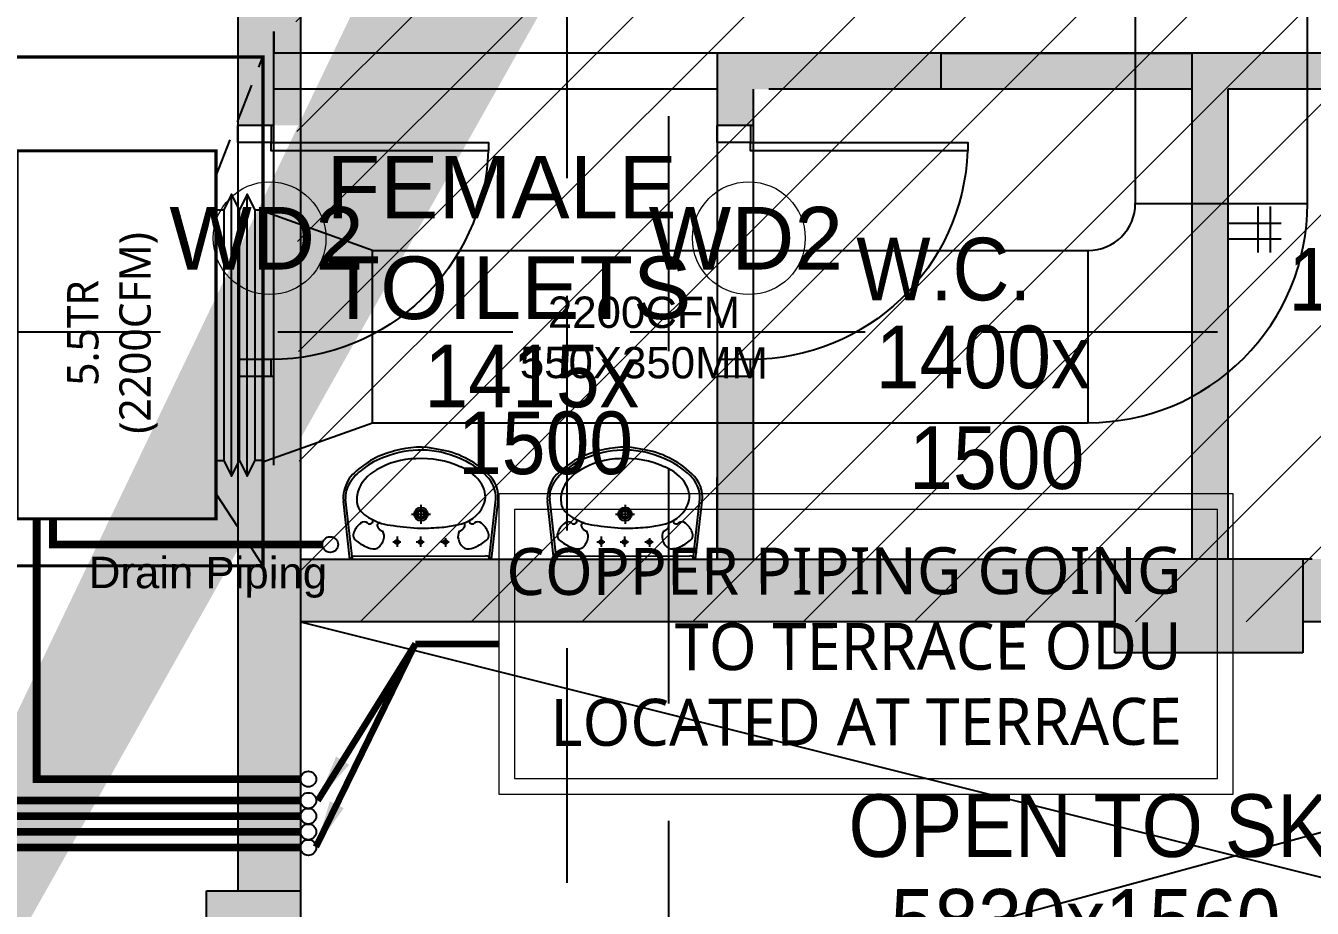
# Model space of a CAD drawing. Extents: x 11598203 to 11995143, y -3849975 to -3698974.
# Drawn here: x 11938772 to 11942879, y -3799097 to -3796278 of the extents above; entities that cross this region are included whole.
import ezdxf

# ---------------------------------------------------------------- set-up
doc = ezdxf.new("R2010")
doc.units = 0
doc.header["$MEASUREMENT"] = 0
doc.linetypes.add('HIDDEN', pattern=[0.375, 0.25, -0.125])
doc.layers.get('0').update_dxf_attribs({"linetype": 'CONTINUOUS'})
for name, color, linetype in [('DOOR', 31, 'CONTINUOUS'), ('GRID LINES', 9, 'CONTINUOUS'), ('HATCH', 7, 'CONTINUOUS'), ('HS', 7, 'CONTINUOUS'), ('MEP_HVAC_COPPER_PIPE', 5, 'CONTINUOUS'), ('MEP_HVAC_SA_DUCT', 3, 'CONTINUOUS'), ('SECTION', 8, 'CONTINUOUS'), ('TEXT', 7, 'CONTINUOUS')]:
    doc.layers.add(name, color=color, linetype=linetype)
for name, color, linetype, lineweight in [('funiture', 30, 'CONTINUOUS', 9), ('HTL-AC UNIT', 5, 'CONTINUOUS', 25), ('MEP_HVAC_TEXT', 7, 'CONTINUOUS', 0)]:
    doc.layers.add(name, color=color, linetype=linetype, lineweight=lineweight)
doc.styles.add('DT', font='romans.shx')
doc.styles.add('ROMANS', font='arial.ttf')
doc.styles.get("Standard").update_dxf_attribs({"font": 'arial.ttf'})
doc.dimstyles.get("Standard").update_dxf_attribs({"dimscale": 0.7, "dimtxt": 300, "dimasz": 150, "dimexe": 200, "dimexo": 200, "dimgap": 0.25, "dimtad": 3, "dimlfac": 0.001, "dimzin": 0, "dimdsep": 46, "dimtxsty": 'Standard', "dimblk": 'ARCHTICK', "dimcen": 0.09, "dimdle": 200, "dimclrd": 256, "dimclre": 256, "dimclrt": 6, "dimadec": 0, "dimazin": 0, "dimtfac": 1, "dimtofl": 0, "dimtmove": 0, "dimatfit": 3, "dimfxl": 1, "dimtolj": 1, "dimtzin": 0, "dimarcsym": 0})

# ---------------------------------------------------------------- blocks, each defined once
blk = doc.blocks.new('door-750')
for p, q in [((-750, 100), (-700, 100)), ((-700, 100), (-700, 0)), ((0, 100), (-50, 100)), ((-50, 100), (-50, 0)), ((-700, 0), (-750, 0)), ((-50, 0), (0, 0))]:
    blk.add_line(p, q)
at = {"color": 3}
blk.add_lwpolyline([(-75, 750), (-75, 100), (-50, 100), (-50, 750)], close=True, dxfattribs=at)
at = {"color": 8}
blk.add_arc((-50, 100), 650, 92.2042, 180, dxfattribs=at)
blk = doc.blocks.new('8TH FLOOR')
at = {"ltscale": 500}
h = blk.add_hatch(color=8, dxfattribs=at)
h.paths.add_polyline_path([(-37480, 14148.5), (-37280, 14148.5), (-37280, 14490), (-37480, 14490)])
h.paths.add_polyline_path([(-37280, 11773.9), (-37480, 11773.9), (-37480, 10130), (-37280, 10130)])
h.paths.add_polyline_path([(-37480, 12575), (-37280, 12575), (-37280, 12948.5), (-37480, 12948.5)])
h = blk.add_hatch(color=8, dxfattribs=at)
h.paths.add_polyline_path([(-35835, 11773.9), (-35950, 11773.9), (-35950, 11190), (-35835, 11190)])
h.paths.add_polyline_path([(-35950, 12575), (-35835, 12575), (-35835, 12690), (-35235, 12690), (-35235, 12805), (-35950, 12805)])
blk.add_hatch(color=8, dxfattribs=at).paths.add_polyline_path([(-33770, 12805), (-34435, 12805), (-34435, 11190), (-34320, 11190), (-34320, 12690), (-33770, 12690)])
at = {"layer": 'HATCH', "ltscale": 500}
h = blk.add_hatch(color=32, dxfattribs=at)
h.dxf.hatch_style = 1
h.paths.add_polyline_path([(-44310, 10130), (-44010, 10130), (-44010, 9230), (-44310, 9230)])
h.paths.add_polyline_path([(-6930, 6230), (-6630, 6230), (-6630, 5251.7), (-6930, 5251.7)])
h.paths.add_polyline_path([(-900, 6265), (0, 6265), (0, 5965), (-900, 5965)])
h.paths.add_polyline_path([(-31623.7, -10480), (-31023.7, -10480), (-31023.7, -10780), (-31623.7, -10780)])
h.paths.add_polyline_path([(-36805, -13010), (-36055, -13010), (-36055, -13310), (-36805, -13310)])
h.paths.add_polyline_path([(-26485, 200), (-26185, 200), (-26185, -700), (-26485, -700)])
h.paths.add_polyline_path([(-36355, -17735), (-36055, -17735), (-36055, -18485), (-36355, -18485)])
h.paths.add_polyline_path([(-4100, 200), (-3500, 200), (-3500, -100), (-4100, -100)])
h.paths.add_polyline_path([(-47740, 18320), (-46990, 18320), (-46990, 18020), (-47740, 18020)])
h.paths.add_polyline_path([(-47740, 14790), (-46840, 14790), (-46840, 14490), (-47740, 14490)])
h.paths.add_polyline_path([(-10758.3, 300), (-9930, 300), (-9930, 0), (-10758.3, 0)])
h.paths.add_polyline_path([(-36805, -7680), (-36055, -7680), (-36055, -7980), (-36805, -7980)])
h.paths.add_polyline_path([(-34515, 900), (-34215, 900), (-34215, 0), (-34515, 0)])
h.paths.add_polyline_path([(-40685, 750), (-40385, 750), (-40385, 0), (-40685, 0)])
h.paths.add_polyline_path([(-41010, -25), (-40710, -25), (-40710, -775), (-41010, -775)])
h.paths.add_polyline_path([(-47740, 29190), (-46990, 29190), (-46990, 28890), (-47740, 28890)])
h.paths.add_polyline_path([(-900, 29190), (0, 29190), (0, 28890), (-900, 28890)])
h.paths.add_polyline_path([(-47840, 10130), (-47540, 10130), (-47540, 9230), (-47840, 9230)])
h.paths.add_polyline_path([(-41010, 750), (-40710, 750), (-40710, 0), (-41010, 0)])
h.paths.add_polyline_path([(-1000, 42920), (-700, 42920), (-700, 43898.3), (-1000, 43898.3)])
h.paths.add_polyline_path([(-47740, 21920), (-46990, 21920), (-46990, 21620), (-47740, 21620)])
h.paths.add_polyline_path([(-19285, 200), (-18985, 200), (-18985, -700), (-19285, -700)])
h.paths.add_polyline_path([(-900, 49150), (0, 49150), (0, 48850), (-900, 48850)])
h.paths.add_polyline_path([(-900, 32790), (0, 32790), (0, 32490), (-900, 32490)])
h.paths.add_polyline_path([(-47740, 25520), (-46990, 25520), (-46990, 25220), (-47740, 25220)])
h.paths.add_polyline_path([(-15685, 6230), (-15385, 6230), (-15385, 5330), (-15685, 5330)])
h.paths.add_polyline_path([(-900, 25520), (0, 25520), (0, 25220), (-900, 25220)])
h.paths.add_polyline_path([(-39510, -13010), (-38760, -13010), (-38760, -13310), (-39510, -13310)])
h.paths.add_polyline_path([(-42695, 39920), (-42395, 39920), (-42395, 39320), (-42695, 39320)])
h.paths.add_polyline_path([(-47740, 39920), (-46840, 39920), (-46840, 39620), (-47740, 39620)])
h.paths.add_polyline_path([(-900, 39920), (-100, 39920), (-100, 39620), (-900, 39620)])
h.paths.add_polyline_path([(-4100, 11190), (-3401.1, 11190), (-3401.1, 10890), (-4100, 10890)])
h.paths.add_polyline_path([(-31623.7, -7730), (-31023.7, -7730), (-31023.7, -8030), (-31623.7, -8030)])
h.paths.add_polyline_path([(-44760, -18185), (-44010, -18185), (-44010, -18485), (-44760, -18485)])
h.paths.add_polyline_path([(-6930, 300), (-6101.7, 300), (-6101.7, 0), (-6930, 0)])
h.paths.add_polyline_path([(-900, 18320), (0, 18320), (0, 18020), (-900, 18020)])
h.paths.add_polyline_path([(-48040, -18185), (-47290, -18185), (-47290, -18485), (-48040, -18485)])
h.paths.add_polyline_path([(-42695, 43520), (-42395, 43520), (-42395, 42920), (-42695, 42920)])
h.paths.add_polyline_path([(-39510, -10530), (-38760, -10530), (-38760, -10830), (-39510, -10830)])
h.paths.add_polyline_path([(-42370, 43520), (-42070, 43520), (-42070, 42920), (-42370, 42920)])
h.paths.add_polyline_path([(-39510, -7680), (-38760, -7680), (-38760, -7980), (-39510, -7980)])
h.paths.add_polyline_path([(-46360, 43820), (-46060, 43820), (-46060, 42920), (-46360, 42920)])
h.paths.add_polyline_path([(-900, 300), (0, 300), (0, 0), (-900, 0)])
h.paths.add_polyline_path([(-28250, 51450), (-27950, 51450), (-27950, 50550), (-28250, 50550)])
h.paths.add_polyline_path([(-22220, 51450), (-21920, 51450), (-21920, 50550), (-22220, 50550)])
h.paths.add_polyline_path([(-44310, 750), (-44010, 750), (-44010, 0), (-44310, 0)])
h.paths.add_polyline_path([(-42370, 39920), (-42070, 39920), (-42070, 39320), (-42370, 39320)])
h.paths.add_polyline_path([(-31550, 51450), (-31250, 51450), (-31250, 50550), (-31550, 50550)])
h.paths.add_polyline_path([(-46360, 49700), (-46060, 49700), (-46060, 48950), (-46360, 48950)])
h.paths.add_polyline_path([(-42695, 36320), (-42395, 36320), (-42395, 35720), (-42695, 35720)])
h.paths.add_polyline_path([(-42370, 35720), (-42070, 35720), (-42070, 36320), (-42370, 36320)])
h.paths.add_polyline_path([(-44310, 15240), (-44010, 15240), (-44010, 14490), (-44310, 14490)])
h.paths.add_polyline_path([(-42695, 49700), (-42395, 49700), (-42395, 48950), (-42695, 48950)])
h.paths.add_polyline_path([(-44760, -25), (-44010, -25), (-44010, -325), (-44760, -325)])
h.paths.add_polyline_path([(-15685, 200), (-15385, 200), (-15385, -700), (-15685, -700)])
h.paths.add_polyline_path([(-39510, -5200), (-38760, -5200), (-38760, -5500), (-39510, -5500)])
h.paths.add_polyline_path([(-44310, 6230), (-44010, 6230), (-44010, 5480), (-44310, 5480)])
h.paths.add_polyline_path([(-36355, -25), (-36055, -25), (-36055, -775), (-36355, -775)])
h.paths.add_polyline_path([(-22885, 200), (-22585, 200), (-22585, -700), (-22885, -700)])
h.paths.add_polyline_path([(-900, 36320), (0, 36320), (0, 36020), (-900, 36020)])
h.paths.add_polyline_path([(-47740, 32790), (-46990, 32790), (-46990, 32490), (-47740, 32490)])
h.paths.add_polyline_path([(-6930, -25), (-6330, -25), (-6330, -325), (-6930, -325)])
h.paths.add_polyline_path([(-41010, -17735), (-40710, -17735), (-40710, -18485), (-41010, -18485)])
h.paths.add_polyline_path([(-36805, -5200), (-36055, -5200), (-36055, -5500), (-36805, -5500)])
h.paths.add_polyline_path([(-48015, -25), (-47265, -25), (-47265, -325), (-48015, -325)])
h.paths.add_polyline_path([(-10530, -25), (-9930, -25), (-9930, -325), (-10530, -325)])
h.paths.add_polyline_path([(-46840, 36320), (-47740, 36320), (-47740, 36020), (-46840, 36020)])
h.paths.add_polyline_path([(-34515, 6230), (-34215, 6230), (-34215, 5330), (-34515, 5330)])
h.paths.add_polyline_path([(-30085, 200), (-29785, 200), (-29785, -700), (-30085, -700)])
h.paths.add_polyline_path([(-36805, -10530), (-36055, -10530), (-36055, -10830), (-36805, -10830)])
h.paths.add_polyline_path([(-10230, 6230), (-9930, 6230), (-9930, 5330), (-10230, 5330)])
h.paths.add_polyline_path([(-900, 14790), (0, 14790), (0, 14490), (-900, 14490)])
h.paths.add_polyline_path([(-900, 9530), (78.3, 9530), (78.3, 9230), (-900, 9230)])
h.paths.add_polyline_path([(-39940, 49850), (-39640, 49850), (-39640, 48950), (-39940, 48950)])
edge = h.paths.add_edge_path()
edge.add_line((-19435, 49850), (-19435, 48950))
edge.add_line((-6930, 9230), (-5951.7, 9230))
edge.add_line((-41010, 15240), (-41010, 14490))
edge.add_line((-19135, 42920), (-19135, 43820))
edge.add_line((-40710, 5480), (-40710, 6230))
edge.add_line((-40685, 6230), (-40685, 5480))
h.paths.add_polyline_path([(-22220, 9530), (-21320, 9530), (-21320, 9230), (-22220, 9230)])
h.paths.add_polyline_path([(-37580, 10130), (-37280, 10130), (-37280, 9230), (-37580, 9230)])
h.paths.add_polyline_path([(-40685, 9980), (-40385, 9980), (-40385, 9230), (-40685, 9230)])
h.paths.add_polyline_path([(-40685, 6230), (-40385, 6230), (-40385, 5480), (-40685, 5480)])
h.paths.add_polyline_path([(-32228.3, 9530), (-31250, 9530), (-31250, 9230), (-32228.3, 9230)])
h.paths.add_polyline_path([(-30424.1, 6230), (-29445.9, 6230), (-29445.9, 5930), (-30424.1, 5930)])
h.paths.add_polyline_path([(-16860, 9530), (-15960, 9530), (-15960, 9230), (-16860, 9230)])
h.paths.add_polyline_path([(-28250, 9530), (-27271.7, 9530), (-27271.7, 9230), (-28250, 9230)])
h.paths.add_polyline_path([(-10830, 9530), (-9930, 9530), (-9930, 9230), (-10830, 9230)])
h.paths.add_polyline_path([(-41010, 9980), (-40710, 9980), (-40710, 9230), (-41010, 9230)])
h.paths.add_polyline_path([(-41010, 6230), (-40710, 6230), (-40710, 5480), (-41010, 5480)])
h.paths.add_polyline_path([(-16860, 36320), (-15960, 36320), (-15960, 36020), (-16860, 36020)], flags=16)
h.paths.add_polyline_path([(-22220, 43520), (-21920, 43520), (-21920, 42920), (-22220, 42920)], flags=16)
h.paths.add_polyline_path([(-22220, 29190), (-21320, 29190), (-21320, 28890), (-22220, 28890)], flags=16)
h.paths.add_polyline_path([(-25450, 45380), (-24850, 45380), (-24850, 45080), (-25450, 45080)], flags=16)
h.paths.add_polyline_path([(-25450, 43220), (-24850, 43220), (-24850, 42920), (-25450, 42920)], flags=16)
h.paths.add_polyline_path([(-16860, 14790), (-15960, 14790), (-15960, 14490), (-16860, 14490)], flags=16)
h.paths.add_polyline_path([(-41010, 15240), (-40710, 15240), (-40710, 14490), (-41010, 14490)], flags=16)
h.paths.add_polyline_path([(-31250, 25220), (-32150, 25220), (-32150, 25520), (-31250, 25520)], flags=16)
h.paths.add_polyline_path([(-38180, 18320), (-37280, 18320), (-37280, 18020), (-38180, 18020)], flags=16)
h.paths.add_polyline_path([(-31550, 15090), (-31250, 15090), (-31250, 14190), (-31550, 14190)], flags=16)
h.paths.add_polyline_path([(-38180, 14790), (-37280, 14790), (-37280, 14490), (-38180, 14490)], flags=16)
h.paths.add_polyline_path([(-22220, 18320), (-21320, 18320), (-21320, 18020), (-22220, 18020)], flags=16)
h.paths.add_polyline_path([(-40685, 15240), (-40385, 15240), (-40385, 14490), (-40685, 14490)], flags=16)
h.paths.add_polyline_path([(-38180, 21920), (-37280, 21920), (-37280, 21620), (-38180, 21620)], flags=16)
h.paths.add_polyline_path([(-16860, 32790), (-15960, 32790), (-15960, 32490), (-16860, 32490)], flags=16)
h.paths.add_polyline_path([(-16860, 21920), (-15960, 21920), (-15960, 21620), (-16860, 21620)], flags=16)
h.paths.add_polyline_path([(-16860, 25520), (-15960, 25520), (-15960, 25220), (-16860, 25220)], flags=16)
h.paths.add_polyline_path([(-13360, 11190), (-12760, 11190), (-12760, 10890), (-13360, 10890)], flags=16)
h.paths.add_polyline_path([(-6930, 29190), (-6030, 29190), (-6030, 28890), (-6930, 28890)], flags=16)
h.paths.add_polyline_path([(-10830, 29190), (-9930, 29190), (-9930, 28890), (-10830, 28890)], flags=16)
h.paths.add_polyline_path([(-28250, 22220), (-27950, 22220), (-27950, 21320), (-28250, 21320)], flags=16)
h.paths.add_polyline_path([(-22220, 21920), (-21320, 21920), (-21320, 21620), (-22220, 21620)], flags=16)
h.paths.add_polyline_path([(-6930, 9530), (-5951.7, 9530), (-5951.7, 9230), (-6930, 9230)], flags=16)
h.paths.add_polyline_path([(-31550, 22220), (-31250, 22220), (-31250, 21320), (-31550, 21320)], flags=16)
h.paths.add_polyline_path([(-10230, 22220), (-9930, 22220), (-9930, 21320), (-10230, 21320)], flags=16)
h.paths.add_polyline_path([(-28250, 29190), (-27350, 29190), (-27350, 28890), (-28250, 28890)], flags=16)
h.paths.add_polyline_path([(-15132.5, 43220), (-14232.5, 43220), (-14232.5, 42920), (-15132.5, 42920)], flags=16)
h.paths.add_polyline_path([(-10830, 43220), (-9930, 43220), (-9930, 42920), (-10830, 42920)], flags=16)
h.paths.add_polyline_path([(-6930, 43220), (-6030, 43220), (-6030, 42920), (-6930, 42920)], flags=16)
h.paths.add_polyline_path([(-22220, 25520), (-21320, 25520), (-21320, 25220), (-22220, 25220)], flags=16)
h.paths.add_polyline_path([(-28250, 25520), (-27350, 25520), (-27350, 25220), (-28250, 25220)], flags=16)
h.paths.add_polyline_path([(-34680, 11190), (-34080, 11190), (-34080, 10890), (-34680, 10890)], flags=16)
h.paths.add_polyline_path([(-22220, 36320), (-21320, 36320), (-21320, 36020), (-22220, 36020)], flags=16)
h.paths.add_polyline_path([(-38180, 25520), (-37280, 25520), (-37280, 25220), (-38180, 25220)], flags=16)
h.paths.add_polyline_path([(-6930, 25520), (-6030, 25520), (-6030, 25220), (-6930, 25220)], flags=16)
h.paths.add_polyline_path([(-10830, 25520), (-9930, 25520), (-9930, 25220), (-10830, 25220)], flags=16)
h.paths.add_polyline_path([(-6930, 22220), (-6630, 22220), (-6630, 21320), (-6930, 21320)], flags=16)
h.paths.add_polyline_path([(-28250, 18620), (-27950, 18620), (-27950, 17720), (-28250, 17720)], flags=16)
h.paths.add_polyline_path([(-6930, 15090), (-6630, 15090), (-6630, 14190), (-6930, 14190)], flags=16)
h.paths.add_polyline_path([(-22220, 32790), (-21320, 32790), (-21320, 32490), (-22220, 32490)], flags=16)
h.paths.add_polyline_path([(-10230, 33090), (-9930, 33090), (-9930, 32190), (-10230, 32190)], flags=16)
h.paths.add_polyline_path([(-6930, 33090), (-6630, 33090), (-6630, 32190), (-6930, 32190)], flags=16)
h.paths.add_polyline_path([(-32150, 29190), (-31250, 29190), (-31250, 28890), (-32150, 28890)], flags=16)
h.paths.add_polyline_path([(-16860, 29190), (-15960, 29190), (-15960, 28888.5), (-16860, 28888.5)], flags=16)
h.paths.add_polyline_path([(-38180, 29190), (-37280, 29190), (-37280, 28890), (-38180, 28890)], flags=16)
h.paths.add_polyline_path([(-23224.1, 6230), (-22245.9, 6230), (-22245.9, 5930), (-23224.1, 5930)], flags=16)
h.paths.add_polyline_path([(-31550, 18620), (-31250, 18620), (-31250, 17720), (-31550, 17720)], flags=16)
h.paths.add_polyline_path([(-35695, 48950), (-35395, 48950), (-35395, 49750), (-35695, 49750)], flags=16)
h.paths.add_polyline_path([(-6930, 36620), (-6630, 36620), (-6630, 35720), (-6930, 35720)], flags=16)
h.paths.add_polyline_path([(-31550, 45980), (-31250, 45980), (-31250, 45080), (-31550, 45080)], flags=16)
h.paths.add_polyline_path([(-16860, 39920), (-15960, 39920), (-15960, 39620), (-16860, 39620)], flags=16)
h.paths.add_polyline_path([(-22220, 45980), (-21920, 45980), (-21920, 45080), (-22220, 45080)], flags=16)
h.paths.add_polyline_path([(-35695, 43820), (-35395, 43820), (-35395, 42920), (-35695, 42920)], flags=16)
h.paths.add_polyline_path([(-19435, 43820), (-19135, 43820), (-19135, 42920), (-19435, 42920)], flags=16)
h.paths.add_polyline_path([(-38180, 39920), (-37280, 39920), (-37280, 39620), (-38180, 39620)], flags=16)
h.paths.add_polyline_path([(-28250, 39920), (-27271.7, 39920), (-27271.7, 39620), (-28250, 39620)], flags=16)
h.paths.add_polyline_path([(-39940, 43820), (-39640, 43820), (-39640, 42920), (-39940, 42920)], flags=16)
h.paths.add_polyline_path([(-10230, 49850), (-9930, 49850), (-9930, 48950), (-10230, 48950)], flags=16)
h.paths.add_polyline_path([(-31550, 43820), (-31250, 43820), (-31250, 42920), (-31550, 42920)], flags=16)
h.paths.add_polyline_path([(-14832.5, 49850), (-14532.5, 49850), (-14532.5, 48950), (-14832.5, 48950)], flags=16)
h.paths.add_polyline_path([(-6930, 39920), (-6030, 39920), (-6030, 39620), (-6930, 39620)], flags=16)
h.paths.add_polyline_path([(-31550, 33090), (-31250, 33090), (-31250, 32190), (-31550, 32190)], flags=16)
h.paths.add_polyline_path([(-38180, 36320), (-37280, 36320), (-37280, 36020), (-38180, 36020)], flags=16)
h.paths.add_polyline_path([(-19435, 49850), (-19135, 49850), (-19135, 48950), (-19435, 48950)], flags=16)
h.paths.add_polyline_path([(-10830, 39920), (-9930, 39920), (-9930, 39620), (-10830, 39620)], flags=16)
h.paths.add_polyline_path([(-6930, 49850), (-6630, 49850), (-6630, 48950), (-6930, 48950)], flags=16)
h.paths.add_polyline_path([(-19624.1, 6230), (-18645.9, 6230), (-18645.9, 5930), (-19624.1, 5930)], flags=16)
h.paths.add_polyline_path([(-22220, 39920), (-21320, 39920), (-21320, 39620), (-22220, 39620)], flags=16)
h.paths.add_polyline_path([(-22220, 14790), (-21320, 14790), (-21320, 14490), (-22220, 14490)], flags=16)
h.paths.add_polyline_path([(-28250, 36620), (-27950, 36620), (-27950, 35720), (-28250, 35720)], flags=16)
h.paths.add_polyline_path([(-16860, 18320), (-15960, 18320), (-15960, 18020), (-16860, 18020)], flags=16)
h.paths.add_polyline_path([(-31550, 35720), (-31250, 35720), (-31250, 36617.6), (-31550, 36617.6)], flags=16)
h.paths.add_polyline_path([(-10230, 18620), (-9930, 18620), (-9930, 17720), (-10230, 17720)], flags=16)
h.paths.add_polyline_path([(-28250, 15090), (-27950, 15090), (-27950, 14190), (-28250, 14190)], flags=16)
h.paths.add_polyline_path([(-6930, 18620), (-6630, 18620), (-6630, 17720), (-6930, 17720)], flags=16)
h.paths.add_polyline_path([(-32228.3, 39920), (-31250, 39920), (-31250, 39620), (-32228.3, 39620)], flags=16)
h.paths.add_polyline_path([(-10230, 15090), (-9930, 15090), (-9930, 14190), (-10230, 14190)], flags=16)
h.paths.add_polyline_path([(-28250, 33090), (-27950, 33090), (-27950, 32190), (-28250, 32190)], flags=16)
h.paths.add_polyline_path([(-38180, 32790), (-37280, 32790), (-37280, 32490), (-38180, 32490)], flags=16)
h.paths.add_polyline_path([(-10230, 36620), (-9930, 36620), (-9930, 35720), (-10230, 35720)], flags=16)
at = {"layer": 'HS', "lineweight": 0, "ltscale": 500}
h = blk.add_hatch(dxfattribs=at)
h.set_pattern_fill('ANSI31', color=8, scale=2000)
h.set_pattern_definition([(45, (-11635483.25, 3779498.86), (-176.7766953, 176.7766953), [])])
h.paths.add_polyline_path([(-37308.1, 14607.6), (-31277.8, 14607.6), (-31249.7, 10990), (-37280, 10990)])
h = blk.add_hatch(color=8, dxfattribs=at)
h.dxf.hatch_style = 1
h.paths.add_polyline_path([(-37280, 10990), (-36380, 10990), (-34680, 10990), (-34680, 11190), (-36380, 11190), (-37280, 11190)])
h = blk.add_hatch(color=8, dxfattribs=at)
h.dxf.hatch_style = 1
h.paths.add_polyline_path([(-34080, 11190), (-34080, 10990), (-31450, 10990), (-31450, 11190)])
at = {"layer": 'SECTION', "ltscale": 500}
blk.add_hatch(color=8, dxfattribs=at).paths.add_polyline_path([(-35235, 12805), (-34435, 12805), (-34435, 12690), (-35235, 12690)])
at = {"color": 8, "lineweight": 25}
for p, q in [((-37480, 14490), (-37480, 10130)), ((-37280, 14490), (-37280, 10130)), ((-37365, 11490), (-37365, 12875)), ((-37365, 12875), (-37365, 12805)), ((-36700, 12805), (-37365, 12805)), ((-35950, 12805), (-35950, 11190)), ((-35235, 12805), (-35900, 12805)), ((-33770, 12805), (-34435, 12805)), ((-34435, 12805), (-34435, 11190)), ((-35950, 12690), (-37365, 12690)), ((-35835, 12690), (-35835, 11190)), ((-34435, 12690), (-35785, 12690)), ((-33770, 12690), (-34320, 12690)), ((-34320, 12690), (-34320, 11190)), ((-34222.9, 12168.5), (-34222.9, 12315.4)), ((-34182.9, 12168.5), (-34182.9, 12315.4)), ((-34320, 12262.9), (-34148.8, 12262.9)), ((-34320, 12212.9), (-34148.8, 12212.9)), ((-37114.6, 11190), (-37136.1, 11381.4)), ((-36678.1, 11190), (-36656.7, 11381.4)), ((-36463.2, 11190), (-36484.6, 11381.4)), ((-36026.7, 11190), (-36005.2, 11381.4)), ((-37122.6, 11190), (-37143.3, 11374.7)), ((-36895.5, 11363.4), (-36895.5, 11302)), ((-36670.2, 11190), (-36649.5, 11374.7)), ((-36471.2, 11190), (-36491.9, 11374.7)), ((-36244, 11363.4), (-36244, 11302)), ((-36018.7, 11190), (-35998, 11374.7)), ((-36925.8, 11333.3), (-36865.4, 11333.3)), ((-36274.3, 11333.3), (-36214, 11333.3)), ((-36971.8, 11261.9), (-36971.8, 11229.4)), ((-36897, 11261.9), (-36897, 11229.4)), ((-36817.7, 11256.7), (-36817.7, 11229.4)), ((-36320.3, 11261.9), (-36320.3, 11229.4)), ((-36245.5, 11261.9), (-36245.5, 11229.4)), ((-36166.3, 11256.7), (-36166.3, 11229.4)), ((-36959.7, 11244.4), (-36985.9, 11244.4)), ((-36884.9, 11244.4), (-36911.1, 11244.4)), ((-36805.6, 11244.4), (-36831.9, 11244.4)), ((-36308.2, 11244.4), (-36334.5, 11244.4)), ((-36233.4, 11244.4), (-36259.7, 11244.4)), ((-36154.2, 11244.4), (-36180.4, 11244.4)), ((-37280, 11190), (-34650, 11190)), ((-37280, 11190), (-37280, 10990)), ((-37180, 11190), (-34650, 11190)), ((-37122.6, 11190), (-36670.2, 11190)), ((-37107.5, 11199.6), (-36689.6, 11200.7)), ((-36471.2, 11190), (-36018.7, 11190)), ((-36456, 11199.6), (-36038.1, 11200.7)), ((-34680, 11190), (-34680, 10990)), ((-34080, 11190), (-34080, 10990)), ((-37280, 10990), (-31450, 9530)), ((-31550, 10990), (-37280, 9430)), ((-36380, 10990), (-37280, 10990)), ((-34680, 10990), (-37060, 10990)), ((-31450, 10990), (-34080, 10990))]:
    blk.add_line(p, q, dxfattribs=at)
at = {"color": 8, "lineweight": 25, "ltscale": 500}
for p, q in [((-35950, 11190), (-35950, 11450.4)), ((-34680, 10890), (-34680, 11190)), ((-34050, 11190), (-34650, 11190)), ((-34050, 11190), (-34650, 11190)), ((-34080, 11190), (-34080, 10890)), ((-34080, 10890), (-34680, 10890)), ((-37580, 9230), (-37580, 10130)), ((-37580, 10130), (-37280, 10130)), ((-37280, 10130), (-37280, 9230))]:
    blk.add_line(p, q, dxfattribs=at)
at = {"color": 8}
for centre, major_axis, start_param, end_param in [((-36896, 11235.2), (302.7, 0), 1.155365, 1.952189), ((-36900.2, 11272.7), (274.2, -0.1), 1.346594, 1.865175), ((-36244.6, 11235.2), (302.7, 0), 1.155365, 1.952189), ((-36248.8, 11272.7), (274.2, -0.1), 1.346594, 1.865175), ((-36911.8, 11256.3), (287, 0.2), 1.808981, 2.322804), ((-36950.2, 11324.7), (200.3, -0.2), 1.868215, 2.281789), ((-36909.5, 11262.7), (247.5, 0), 1.579809, 2.112792), ((-36891.8, 11213.3), (297.5, 0), 1.141495, 1.637774), ((-36885, 11249.7), (293.9, -0.1), 0.809856, 1.41441), ((-36878.4, 11257.5), (275.4, 0), 0.806541, 1.180915), ((-36260.4, 11256.3), (287, 0.2), 1.808981, 2.322804), ((-36298.7, 11324.7), (200.3, -0.2), 1.868215, 2.281789), ((-36258, 11262.7), (247.5, 0), 1.579809, 2.112792), ((-36240.3, 11213.3), (297.5, 0), 1.141495, 1.637774), ((-36233.6, 11249.7), (293.9, -0.1), 0.809856, 1.41441), ((-36227, 11257.5), (275.4, 0), 0.806541, 1.180915), ((-37036.6, 11387.4), (106, -0.1), 2.310552, 2.942572), ((-37015.8, 11371.9), (123.1, -0.1), 2.127435, 2.640092), ((-36978.4, 11363.3), (126, 0.2), 2.054055, 2.802751), ((-36819.6, 11354.1), (139.7, -0.2), 0.557563, 1.193786), ((-36748.1, 11387.9), (99.5, 0), -0.132539, 0.848731), ((-36385.2, 11387.4), (106, -0.1), 2.310552, 2.942572), ((-36364.3, 11371.9), (123.1, -0.1), 2.127435, 2.640092), ((-36326.9, 11363.3), (126, 0.2), 2.054055, 2.802751), ((-36168.1, 11354.1), (139.7, -0.2), 0.557563, 1.193786), ((-36096.6, 11387.9), (99.5, 0), -0.132539, 0.848731), ((-37058.3, 11388.4), (78.1, 0), 2.562376, 3.231693), ((-36760.8, 11389.8), (70.9, 0), -0.405199, 0.56573), ((-36751, 11386), (94.4, 0.1), -0.049658, 0.838116), ((-36406.8, 11388.4), (78.1, 0), 2.562376, 3.231693), ((-36109.4, 11389.8), (70.9, 0), -0.405199, 0.56573), ((-36099.5, 11386), (94.4, 0.1), -0.049658, 0.838116), ((-37060.7, 11384.8), (83.2, -0.1), 2.850118, 3.264751), ((-37005.6, 11381.3), (94.7, 0), 2.890537, 3.362984), ((-36409.2, 11384.8), (83.2, -0.1), 2.850118, 3.264751), ((-36354.1, 11381.3), (94.7, 0), 2.890537, 3.362984), ((-37024.6, 11392.8), (80.1, 0), 3.554495, 4.299548), ((-36895.5, 11333.3), (21.6, 0), 3.141254, 9.424439), ((-36895.5, 11333.3), (15.5, -0.1), 3.145308, 9.428493), ((-36895.5, 11333.3), (10.9, 0), 3.142047372431534, 9.42523267961112), ((-36795.1, 11408.2), (109.8, 0), -1.431017, -0.436146), ((-36373.2, 11392.8), (80.1, 0), 3.554495, 4.299548), ((-36244, 11333.3), (21.6, 0), 3.141254, 9.424439), ((-36244, 11333.3), (15.5, -0.1), 3.145308, 9.428493), ((-36244, 11333.3), (10.9, 0), 3.142047372431534, 9.42523267961112), ((-36143.7, 11408.2), (109.8, 0), -1.431017, -0.436146), ((-37055.4, 11257.7), (56.9, 0.3), 2.176458, 2.816691), ((-37076.7, 11290.5), (17.9, 0), 0.880848, 2.260908), ((-37059.3, 11310.5), (6.08, -6.08), 4.730546, 6.12798), ((-36972.3, 11463.3), (166.8, 0.1), 4.181112, 4.641559), ((-37057.9, 11311.5), (6.17, 6.17), 4.354779, 6.027124), ((-37026.7, 11296.8), (8.55, -0.03), 1.455188, 3.796569), ((-36861.8, 12088.2), (800.7, 0.8), 4.558159, 4.668067), ((-36850.7, 11587.3), (296.4, -0.3), -1.495794, -1.328336), ((-36762.7, 11296.5), (7.39, 0), -0.727724, 1.373337), ((-36733.5, 11310.7), (5.47, 5.47), 2.097053, 3.541809), ((-36731.3, 11310.5), (6.08, -6.08), 4.867594, 6.265028), ((-36714, 11290.5), (17.9, 0), 0.880684, 2.260744), ((-36735.3, 11257.7), (56.9, -0.3), 0.324902, 0.965135), ((-36404, 11257.7), (56.9, 0.3), 2.176458, 2.816691), ((-36425.2, 11290.5), (17.9, 0), 0.880848, 2.260908), ((-36407.9, 11310.5), (6.08, -6.08), 4.730546, 6.12798), ((-36320.8, 11463.3), (166.8, 0.1), 4.181112, 4.641559), ((-36406.4, 11311.5), (6.17, 6.17), 4.354779, 6.027124), ((-36375.3, 11296.8), (8.55, -0.03), 1.455188, 3.796569), ((-36210.4, 12088.2), (800.7, 0.8), 4.558159, 4.668067), ((-36199.2, 11587.3), (296.4, -0.3), -1.495794, -1.328336), ((-36111.2, 11296.5), (7.39, 0), -0.727724, 1.373337), ((-36082.1, 11310.7), (5.47, 5.47), 2.097053, 3.541809), ((-36079.9, 11310.5), (6.08, -6.08), 4.867594, 6.265028), ((-36062.6, 11290.5), (17.9, 0), 0.880684, 2.260744), ((-36083.8, 11257.7), (56.9, -0.3), 0.324902, 0.965135), ((-37091.1, 11266), (20.7, 0), 2.661884, 4.2449), ((-37009.9, 11304.3), (26.8, 0.2), 3.628858, 4.420234), ((-37045.1, 11262.7), (31.9, -0.1), -0.276767, 0.525307), ((-36899.6, 12020.4), (732.1, 0.1), -1.56667, -1.474079), ((-36745.6, 11262.7), (31.9, 0), 2.620328, 3.422401), ((-36780.7, 11304.3), (26.8, -0.2), -1.278641, -0.487266), ((-36699.6, 11266), (20.7, 0), -1.101507, 0.481509), ((-36439.6, 11266), (20.7, 0), 2.661884, 4.2449), ((-36358.5, 11304.3), (26.8, 0.2), 3.628858, 4.420234), ((-36393.7, 11262.7), (31.9, -0.1), -0.276767, 0.525307), ((-36248.1, 12020.4), (732.1, 0.1), -1.56667, -1.474079), ((-36094.1, 11262.7), (31.9, 0), 2.620328, 3.422401), ((-36129.3, 11304.3), (26.8, -0.2), -1.278641, -0.487266), ((-36048.2, 11266), (20.7, 0), -1.101507, 0.481509), ((-37020.4, 11345), (126.1, -0.3), 4.027191, 4.373034), ((-37046.6, 11256.2), (34, 0), 4.222121, 5.084958), ((-37062.5, 11264.8), (49.2, 0.1), -0.960797, -0.225412), ((-36971.8, 11244.4), (6.43, 0.02), 3.139035, 9.42222), ((-36897, 11244.4), (6.43, 0.08), 3.12883, 9.412015), ((-36817.7, 11244.4), (6.43, 0.02), 3.139035, 9.42222), ((-36728.2, 11264.8), (49.2, 0.3), 3.359735, 4.09512), ((-36744.1, 11256.2), (34, 0), 4.33982, 5.202657), ((-36770.3, 11345), (126.1, 1.1), -1.238036, -0.892193), ((-36368.9, 11345), (126.1, -0.3), 4.027191, 4.373034), ((-36395.2, 11256.2), (34, 0), 4.222121, 5.084958), ((-36411, 11264.8), (49.2, 0.1), -0.960797, -0.225412), ((-36320.3, 11244.4), (6.43, 0.02), 3.139035, 9.42222), ((-36245.5, 11244.4), (6.43, 0.08), 3.12883, 9.412015), ((-36166.3, 11244.4), (6.43, 0.02), 3.139035, 9.42222), ((-36076.7, 11264.8), (49.2, 0.3), 3.359735, 4.09512), ((-36092.6, 11256.2), (34, 0), 4.33982, 5.202657), ((-36118.9, 11345), (126.1, 1.1), -1.238036, -0.892193), ((-37102.7, 11175.4), (24.7, 0), 1.765467, 2.50956), ((-36695.2, 11167.7), (33.5, 0), 0.727251, 1.402875), ((-36451.3, 11175.4), (24.7, 0), 1.765467, 2.50956), ((-36043.7, 11167.7), (33.5, 0), 0.727251, 1.402875)]:
    blk.add_ellipse(centre, major_axis=major_axis, ratio=1, start_param=start_param, end_param=end_param, dxfattribs=at)
at = {"layer": 'funiture', "color": 8}
for centre in [(-37378.8, 12214.5), (-35848.8, 12214.5)]:
    blk.add_circle(centre, 180, dxfattribs=at)
at = {"layer": 'GRID LINES', "color": 138, "linetype": 'HIDDEN', "ltscale": 3000}
for p, q in [((-36105, 55353.9), (-36105, -16425.1)), ((5022.8, 11915), (-57948.5, 11915))]:
    blk.add_line(p, q, dxfattribs=at)
at = {"layer": 'GRID LINES', "color": 8, "linetype": 'HIDDEN', "ltscale": 3000}
blk.add_line((-36430, 53655.9), (-36430, -15068.1), dxfattribs=at)
at = {"layer": 'SECTION', "color": 8, "ltscale": 500}
for p, q in [((-31450, 12805), (-37280, 12805)), ((-37480, 12575), (-37365, 12575)), ((-35950, 12575), (-35835, 12575)), ((-37480, 11773.9), (-37365, 11773.9)), ((-35950, 11773.9), (-35835, 11773.9))]:
    blk.add_line(p, q, dxfattribs=at)
blk.add_lwpolyline([(-35235, 12805), (-34435, 12805), (-34435, 12690), (-35235, 12690)], close=True, dxfattribs=at)
at = {"layer": 'DOOR', "color": 8, "xscale": -1.066666666418314, "yscale": 1.066666666418314, "zscale": 1.066666666666667, "rotation": 270}
for p in [(-37480, 12573.9), (-35950, 12573.9)]:
    blk.add_blockref('door-750', p, dxfattribs=at)
at = {"color": 8, "lineweight": 20}
for s, p in [('FEMALE', (-37196.7, 12277.5)), ('TOILETS', (-37196.7, 11956.3))]:
    blk.add_text(s, height=200, dxfattribs=at).set_placement(p)
at = {"color": 8, "lineweight": 20, "width": 0.9}
for s, p in [('W.C.', (-35505.8, 12016)), ('1350x', (-34126.7, 11983.5)), ('1400x', (-35443.6, 11735.4)), ('1415x', (-36884.3, 11674.6)), ('1500', (-36777.6, 11461.1)), ('1500', (-35337, 11413.7)), ('OPEN TO SKY', (-35530.7, 10238.7)), ('5830x1560', (-35396, 9936.1))]:
    blk.add_text(s, height=200, dxfattribs=at).set_placement(p)
at = {"layer": 'TEXT', "color": 8, "char_height": 200, "width": 460.557, "attachment_point": 5, "style": 'ROMANS'}
for insert in [(-37388.4, 12214.5), (-35858.4, 12214.5)]:
    blk.add_mtext('WD2', dxfattribs=dict(at, insert=insert))
blk = doc.blocks.new('DUCTABLE UNIT - 5.5TR')
at = {"layer": 'HTL-AC UNIT', "color": 14, "linetype": 'HIDDEN', "ltscale": 500}
for p, q in [((11906178.4, -3788166.3), (11906409.8, -3788466.3)), ((11907803.4, -3788166.3), (11907422.1, -3788466.3)), ((11906409.8, -3789101.3), (11906178.4, -3789251.3)), ((11907422.1, -3789101.3), (11907803.4, -3789251.3))]:
    blk.add_line(p, q, dxfattribs=at)
at = {"layer": 'HTL-AC UNIT', "color": 8}
for p, q in [((11906464.9, -3789151.3), (11907364.9, -3789151.3)), ((11906514.9, -3789176.3), (11907314.9, -3789176.3)), ((11906464.9, -3789201.3), (11907364.9, -3789201.3))]:
    blk.add_line(p, q, dxfattribs=at)
at = {"layer": 'HTL-AC UNIT', "color": 14, "linetype": 'HIDDEN', "ltscale": 100, "const_width": 10}
blk.add_lwpolyline([(11906178.4, -3788166.3), (11907803.4, -3788166.3), (11907803.4, -3789251.3), (11906178.4, -3789251.3)], close=True, dxfattribs=at)
at = {"layer": 'HTL-AC UNIT', "const_width": 10}
blk.add_lwpolyline([(11906328.4, -3788466.3), (11907503.4, -3788466.3), (11907503.4, -3789101.3), (11906328.4, -3789101.3)], close=True, dxfattribs=at)
at = {"layer": 'HTL-AC UNIT', "color": 8}
for points in [[(11906514.9, -3789101.3), (11906514.9, -3789126.3)], [(11907314.9, -3789101.3), (11907314.9, -3789126.3)]]:
    blk.add_lwpolyline(points, dxfattribs=at)
blk.add_lwpolyline([(11906514.9, -3789226.3), (11907314.9, -3789226.3), (11907364.9, -3789201.3), (11907314.9, -3789176.3), (11907364.9, -3789151.3), (11907314.9, -3789126.3), (11906514.9, -3789126.3), (11906464.9, -3789151.3), (11906514.9, -3789176.3), (11906464.9, -3789201.3)], close=True, dxfattribs=at)
at = {"layer": 'HTL-AC UNIT', "color": 30}
blk.add_lwpolyline([(11906514.9, -3789226.3), (11907314.9, -3789226.3), (11907314.9, -3789251.3), (11906514.9, -3789251.3)], close=True, dxfattribs=at)
at = {"layer": 'HTL-AC UNIT', "color": 7, "insert": (11906922.1, -3788687.1), "char_height": 100, "attachment_point": 5}
blk.add_mtext('\\pxqc;{\\fGulim|b0|i0|c0|p0;\\P\\fTrebuchet MS|b0|i0|c0|p34;5.5TR\\P(2200CFM)\\P}', dxfattribs=at)

msp = doc.modelspace()

# ---------------------------------------------------------------- linework, layer by layer
at = {"layer": 'HTL-AC UNIT', "color": 4, "ltscale": 500, "const_width": 25}
msp.add_lwpolyline([(11938859, -3797853), (11938859, -3797935), (11939719, -3797935)], dxfattribs=at)
at = {"layer": 'HTL-AC UNIT', "color": 4, "ltscale": 500}
msp.add_circle((11939744, -3797935), 25, dxfattribs=at)
at = {"layer": 'MEP_HVAC_COPPER_PIPE', "const_width": 25}
for points in [[(11938344.2, -3795421.3), (11938344.2, -3798752.5), (11939649.2, -3798752.5)], [(11929389.2, -3796471.3), (11929389.2, -3798852.5), (11939649.2, -3798852.5)], [(11938807, -3797853), (11938807, -3798684), (11939649.2, -3798684)], [(11938344.2, -3798041.3), (11938344.2, -3798802.5), (11939649.2, -3798802.5)], [(11929389.2, -3799041.3), (11929389.2, -3798902.5), (11939649.2, -3798902.5)]]:
    msp.add_lwpolyline(points, dxfattribs=at)
at = {"layer": 'MEP_HVAC_COPPER_PIPE'}
for centre in [(11939674.2, -3798684), (11939674.2, -3798752.5), (11939674.2, -3798802.5), (11939674.2, -3798852.5), (11939674.2, -3798902.5)]:
    msp.add_circle(centre, 25, dxfattribs=at)
at = {"layer": 'MEP_HVAC_SA_DUCT', "ltscale": 500}
msp.add_lwpolyline([(11942314.2, -3796845.9), (11942864.2, -3796845.9), (11942864.2, -3789729.4), (11942314.2, -3789729.4)], close=True, dxfattribs=at)
for points in [[(11939879.2, -3797545.9), (11942164.2, -3797545.9, 0.414214), (11942864.2, -3796845.9), (11942864.2, -3796845.9)], [(11939879.2, -3796995.9), (11942164.2, -3796995.9, 0.414214), (11942314.2, -3796845.9), (11942314.2, -3796845.9)]]:
    msp.add_lwpolyline(points, format="xyb", dxfattribs=at)
for points in [[(11942314.2, -3796845.9), (11942864.2, -3796845.9)], [(11939879.2, -3796995.9), (11939529.2, -3796870.9)], [(11939879.2, -3797545.9), (11939879.2, -3796995.9)], [(11942164.2, -3797545.9), (11942164.2, -3796995.9)], [(11939529.2, -3797670.9), (11939879.2, -3797545.9)]]:
    msp.add_lwpolyline(points, dxfattribs=at)
at = {"layer": 'MEP_HVAC_TEXT'}
for points in [[(11942626.5, -3797772.9), (11940281.8, -3797772.9), (11940281.8, -3798731.9), (11942626.5, -3798731.9)], [(11942576.5, -3797822.9), (11940331.8, -3797822.9), (11940331.8, -3798681.9), (11942576.5, -3798681.9)]]:
    msp.add_lwpolyline(points, close=True, dxfattribs=at)

# ---------------------------------------------------------------- block references
at = {"layer": 'HTL-AC UNIT', "ltscale": 500, "rotation": 89.99999999999999}
msp.add_blockref('DUCTABLE UNIT - 5.5TR', (8150277.9, -15704181.4), dxfattribs=at)
at = {"layer": 'SECTION', "color": 0, "ltscale": 500}
msp.add_blockref('8TH FLOOR', (11976929.2, -3809171.3), dxfattribs=at)

# ---------------------------------------------------------------- texts
at = {"layer": 'HTL-AC UNIT', "color": 4, "ltscale": 500, "insert": (11938237.2, -3797972.6), "char_height": 100, "width": 2233.018, "attachment_point": 1, "rotation": 359.895, "line_spacing_factor": 0.963855}
msp.add_mtext('\\pxqc;Drain Piping', dxfattribs=at)
at = {"layer": 'MEP_HVAC_TEXT', "width": 2233.018, "line_spacing_factor": 0.963855}
for s, insert, char_height, attachment_point, rotation in [('\\pxqc;2200CFM\\P550X350MM', (11939629.3, -3797141.4, -100719.6), 100, 1, 359.895), ('{\\fTrebuchet MS|b0|i0|c0|p34;\\C5;COPPER\\C256; PIPING GOING TO TERRACE ODU LOCATED AT TERRACE\\P}', (11942461.7, -3797942.4, -100719.6), 150, 3, 0.105)]:
    msp.add_mtext(s, dxfattribs=dict(at, insert=insert, char_height=char_height, attachment_point=attachment_point, rotation=rotation))

# ---------------------------------------------------------------- leaders
at = {"layer": 'MEP_HVAC_TEXT'}
for points, override in [([(11939699.1, -3798900.7), (11940016, -3798252.4), (11940281.8, -3798252.4)], {"dimscale": 1, "dimtxt": 200, "dimasz": 150, "dimexe": 80, "dimexo": 0, "dimgap": 70, "dimtad": 0, "dimdec": 0, "dimlfac": 1, "dimzin": 12, "dimtxsty": 'DT', "dimcen": 2, "dimdle": 80, "dimclrd": 256, "dimtdec": 0, "dimtix": 1, "dimtofl": 1, "dimtmove": 2, "dimlwd": 65535, "dimlwe": 65535}), ([(11939704.2, -3798752.2), (11940016, -3798252.4), (11940281.8, -3798252.4)], {"dimscale": 1, "dimtxt": 200, "dimasz": 150, "dimexe": 80, "dimexo": 0, "dimgap": 70, "dimtad": 0, "dimdec": 0, "dimlfac": 1, "dimzin": 12, "dimtxsty": 'DT', "dimcen": 2, "dimdle": 80, "dimtdec": 0, "dimtix": 1, "dimtofl": 1, "dimtmove": 2, "dimlwd": 65535, "dimlwe": 65535})]:
    msp.add_leader(points, dimstyle='Standard', override=override, dxfattribs=at)

doc.saveas('drawing.dxf')
